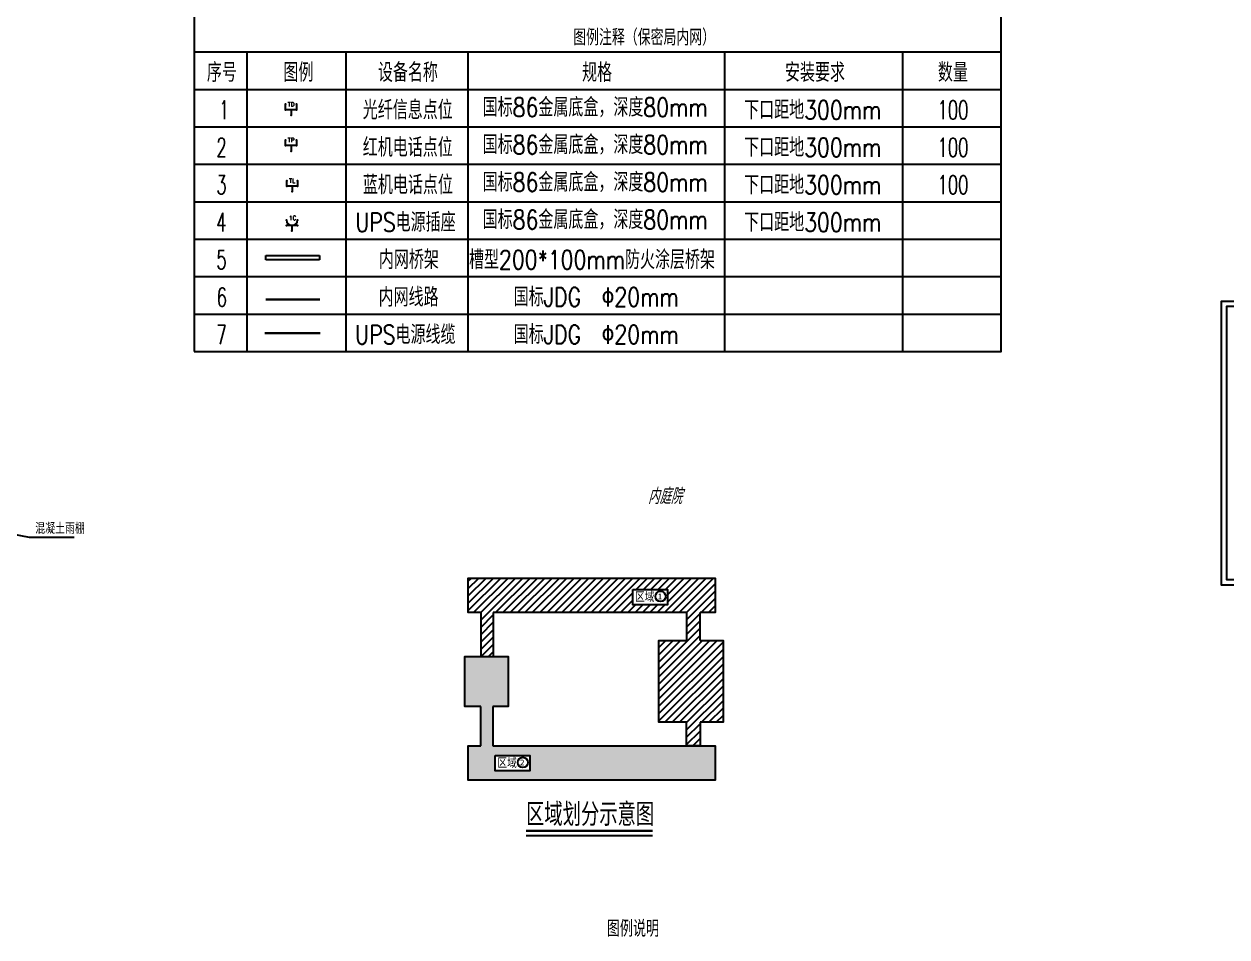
# Model space of a CAD drawing. Extents: x 1241380 to 1952554, y 1012187 to 1766051.
# Drawn here: x 1593888 to 1649079, y 1054314 to 1096185 of the extents above; entities that cross this region are included whole.
import ezdxf
from ezdxf.enums import TextEntityAlignment as Align

# ---------------------------------------------------------------- set-up
doc = ezdxf.new("R2010")
doc.units = 0
for name, color, linetype in [('1-建筑底图', 8, 'Continuous'), ('TEL_SYMB', 3, 'Continuous'), ('TEL_TAB', 7, 'Continuous'), ('TEL_TEXT', 7, 'Continuous'), ('UPS电源插座', 1, 'Continuous'), ('光纤点位', 3, 'Continuous'), ('内网桥架', 1, 'Continuous'), ('红机电话', 3, 'Continuous'), ('蓝机电话', 3, 'Continuous')]:
    doc.layers.add(name, color=color, linetype=linetype)
doc.layers.add('UPS线路', color=5, linetype='Continuous', lineweight=30)
doc.layers.add('内网线路', color=1, linetype='Continuous', lineweight=30)
doc.styles.add('-宋体', font='', dxfattribs={"width": 0.8})
doc.styles.add('_TCH_DIM', font='SIMPLEX', dxfattribs={"bigfont": 'GBCBIG'})
doc.styles.add('_TEL_DIM', font='SIMPLEX', dxfattribs={"width": 0.8, "height": 3.5, "bigfont": 'HZTXT'})
doc.styles.get("Standard").update_dxf_attribs({"font": 'gbeitc.shx', "bigfont": 'gbcbig.shx'})
doc.styles.get('-宋体').set_extended_font_data('SimSun')
doc.linetypes.add('JIEDI', pattern='A,1.25,-0.25,0.25,-0.25,0.625,["/",Standard,S=0.6,R=0,X=0,Y=-0.3],0.625,-0.25,0.25,-0.25', length=4)

# ---------------------------------------------------------------- blocks, each defined once
blk = doc.blocks.new('1-二层建筑底图')
at = {"layer": '1-建筑底图'}
for p, q in [((1591815, 1118302), (1594116, 1117854)), ((1594116, 1117854), (1596180, 1117854))]:
    blk.add_line(p, q, dxfattribs=at)
for points in [[(1651515, 1128671), (1648815, 1128671), (1648815, 1115671), (1651515, 1115671)], [(1651515, 1128431), (1649055, 1128431), (1649055, 1115911), (1651515, 1115911)]]:
    blk.add_lwpolyline(points, dxfattribs=at)
blk.add_text('内庭院', height=723.4, dxfattribs=at).set_placement((1622507, 1119376))
at = {"layer": '1-建筑底图', "style": '_TCH_DIM'}
blk.add_text('混凝土雨棚', height=506.4, dxfattribs=at).set_placement((1594399, 1118011))
blk = doc.blocks.new('$equip$00002166')
for p, q in [((0.5, 0.5), (-0.5, 0.5)), ((0, 0.5), (0, 0))]:
    blk.add_line(p, q)
blk.add_arc((0, 1), 0.5, 180, 0)
for p in [(-0.5, 1), (-0.5, 0.5), (0, 0), (0.5, 1), (0.5, 0.5)]:
    blk.add_point(p)
at = {"color": 7, "style": '_TEL_DIM'}
blk.add_attdef('$TEXT$', text='', height=0.4, dxfattribs=at).set_placement((0.05, 1.19), align=Align.MIDDLE_CENTER)
at = {"color": 7, "style": '_TEL_DIM', "flags": 1}
blk.add_attdef('A', text='', height=0.00002, dxfattribs=at).set_placement((0, 0), align=Align.MIDDLE_CENTER)
blk = doc.blocks.new('$equip$00001867')
for p, q in [((-0.5, 0.5), (-0.5, 1)), ((0.5, 0.5), (-0.5, 0.5)), ((0, 0.5), (0, 0)), ((0.5, 1), (0.5, 0.5))]:
    blk.add_line(p, q)
for p in [(-0.5, 1), (-0.5, 0.5), (0, 0), (0.5, 1), (0.5, 0.5)]:
    blk.add_point(p)
at = {"color": 7, "style": '_TEL_DIM'}
blk.add_attdef('$TEXT$', text='', height=0.4, dxfattribs=at).set_placement((0, 1), align=Align.MIDDLE_CENTER)
at = {"color": 7, "style": '_TEL_DIM', "flags": 1}
blk.add_attdef('A', text='', height=0.00002, dxfattribs=at).set_placement((0, 0), align=Align.MIDDLE_CENTER)
blk = doc.blocks.new('$equip$00002670')
for p, q in [((-0.5, 0.5), (-0.5, 1)), ((0.5, 0.5), (-0.5, 0.5)), ((0, 0.5), (0, 0)), ((0.5, 1), (0.5, 0.5))]:
    blk.add_line(p, q)
for p in [(-0.5, 1), (-0.5, 0.5), (0, 0), (0.5, 1), (0.5, 0.5)]:
    blk.add_point(p)
at = {"color": 7, "style": '_TEL_DIM'}
blk.add_attdef('$TEXT$', text='', height=0.4, dxfattribs=at).set_placement((0, 1), align=Align.MIDDLE_CENTER)
at = {"color": 7, "style": '_TEL_DIM', "flags": 1}
blk.add_attdef('A', text='', height=0.000025, dxfattribs=at).set_placement((0, 0), align=Align.MIDDLE_CENTER)

msp = doc.modelspace()

# ---------------------------------------------------------------- hatches: boundary and pattern name
h = msp.add_hatch()
h.set_pattern_fill('ANSI31', color=1, scale=150)
h.set_pattern_definition([(45, (2715.83, -169812.72), (-168.379802, 168.379802), [])])
h.paths.add_polyline_path([(1625603.6, 1070776.4), (1614269.9, 1070776.4), (1614269.9, 1069193), (1614857.7, 1069193), (1614857.7, 1067183), (1615412.4, 1067183), (1615412.4, 1069193), (1624283.6, 1069193), (1624283.6, 1067903), (1623013.6, 1067903), (1623013.6, 1064163), (1624283.6, 1064163), (1624283.6, 1063084), (1624903.6, 1063084), (1624903.6, 1064163), (1625958.2, 1064163), (1625958.2, 1067903), (1624903.6, 1067903), (1624903.6, 1069193), (1625603.6, 1069193)])
h.paths.add_polyline_path([(1621818.6, 1070254.5), (1623409.1, 1070254.5), (1623409.1, 1069553.1), (1621818.6, 1069553.1)], flags=16)
h.paths.add_polyline_path([(1623327.1, 1069934.3, -1), (1622854.6, 1069934.3, -1)], flags=0)
h.paths.add_polyline_path([(1622892.9, 1069736.5), (1623288.7, 1069736.5), (1623288.7, 1070121.8), (1622892.9, 1070121.8)], flags=8)
h.paths.add_polyline_path([(1621790.3, 1069536), (1622959, 1069536), (1622959, 1070320.2), (1621790.3, 1070320.2)], flags=24)
at = {"layer": '1-建筑底图'}
h = msp.add_hatch(dxfattribs=at)
h.set_pattern_fill('湿地', color=3, scale=50)
h.set_pattern_definition([(0, (2715.83, -169812.72), (138.25728, 239.46814), [34.56432, -241.95024]), (90, (2733.12, -169812.72), (-138.25728, 239.4681405), [17.28216, -461.65518]), (90, (2737.44, -169812.72), (-138.25728, 239.4681405), [13.825728, -465.11157]), (90, (2728.8, -169812.72), (-138.25728, 239.4681405), [13.825728, -465.11157]), (60, (2741.76, -169812.72), (-138.256853, 239.468387), [11.060582, -265.45397]), (120, (2724.47, -169812.72), (-276.514133, 0.000246), [11.060582, -265.45397])])
h.paths.add_polyline_path([(1625603.6, 1063084), (1615403.6, 1063084), (1615403.6, 1064883), (1616107.4, 1064883), (1616107.4, 1067183), (1615412.4, 1067183), (1614117.6, 1067183), (1614117.6, 1064883), (1614848.8, 1064883), (1614848.8, 1063084), (1614269.9, 1063084), (1614269.9, 1061500.5), (1625603.6, 1061500.5)])
h.paths.add_polyline_path([(1617092, 1062638.2), (1617092, 1061936.8), (1615501.5, 1061936.8), (1615501.5, 1062638.2)], flags=16)
h.paths.add_polyline_path([(1617010, 1062318, -1), (1616537.5, 1062318, -1)], flags=0)
h.paths.add_polyline_path([(1616575.9, 1062120.2), (1616971.6, 1062120.2), (1616971.6, 1062505.5), (1616575.9, 1062505.5)], flags=8)
h.paths.add_polyline_path([(1615473.2, 1061919.7), (1616641.9, 1061919.7), (1616641.9, 1062703.9), (1615473.2, 1062703.9)], flags=24)

# ---------------------------------------------------------------- linework, layer by layer
for points in [[(1614857.7, 1069193), (1614269.9, 1069193), (1614269.9, 1070776.4), (1625603.6, 1070776.4), (1625603.6, 1069193), (1624903.6, 1069193)], [(1614857.7, 1067183), (1614857.7, 1069193)], [(1624283.6, 1069193), (1615412.4, 1069193)], [(1615412.4, 1069193), (1615412.4, 1067183)], [(1624283.6, 1069193), (1624283.6, 1067903)], [(1624903.6, 1067903), (1624903.6, 1069193)], [(1624283.6, 1064163), (1623013.6, 1064163), (1623013.6, 1067903), (1624283.6, 1067903)], [(1624903.6, 1067903), (1625958.2, 1067903), (1625958.2, 1064163), (1624903.6, 1064163)], [(1614848.8, 1064883), (1614117.6, 1064883), (1614117.6, 1067183), (1615412.4, 1067183)], [(1615412.4, 1067183), (1616107.4, 1067183), (1616107.4, 1064883), (1615403.6, 1064883)], [(1614848.8, 1063084), (1614848.8, 1064883)], [(1615403.6, 1064883), (1615403.6, 1063084)], [(1624903.6, 1064163), (1624903.6, 1063084), (1624283.6, 1063084), (1624283.6, 1064163)], [(1615403.6, 1063084), (1625603.6, 1063084), (1625603.6, 1061500.5), (1614269.9, 1061500.5), (1614269.9, 1063084), (1614848.8, 1063084)]]:
    msp.add_lwpolyline(points)
for points in [[(1621818.6, 1070254.5), (1623409.1, 1070254.5), (1623409.1, 1069553.1), (1621818.6, 1069553.1)], [(1615501.5, 1062638.2), (1617092, 1062638.2), (1617092, 1061936.8), (1615501.5, 1061936.8)]]:
    msp.add_lwpolyline(points, close=True)
at = {"layer": 'TEL_SYMB', "const_width": 105}
msp.add_lwpolyline([(1616920.9, 1059182.5), (1622726.5, 1059182.5)], dxfattribs=at)
at = {"layer": 'TEL_SYMB'}
msp.add_lwpolyline([(1616920.9, 1058972.5), (1622726.5, 1058972.5)], dxfattribs=at)
at = {"layer": 'TEL_TAB'}
msp.add_lwpolyline([(1601686.2, 1081166), (1638727.6, 1081166), (1638727.6, 1096625.4), (1601686.2, 1096625.4)], close=True, dxfattribs=at)
for points in [[(1601686.2, 1094907.4), (1638727.6, 1094907.4)], [(1604108.6, 1094907.4), (1604108.6, 1081166)], [(1608650.7, 1094907.4), (1608650.7, 1081166)], [(1614252.6, 1094907.4), (1614252.6, 1081166)], [(1626030.8, 1094907.4), (1626030.8, 1081166)], [(1634185.5, 1094907.4), (1634185.5, 1081166)], [(1601686.2, 1093189.7), (1638727.6, 1093189.7)], [(1601686.2, 1091472.1), (1638727.6, 1091472.1)], [(1601686.2, 1089754.4), (1638727.6, 1089754.4)], [(1601686.2, 1088036.7), (1638727.6, 1088036.7)], [(1601686.2, 1086319), (1638727.6, 1086319)], [(1601686.2, 1084601.4), (1638727.6, 1084601.4)], [(1601686.2, 1082883.7), (1638727.6, 1082883.7)]]:
    msp.add_lwpolyline(points, dxfattribs=at)
at = {"layer": 'TEL_TEXT'}
for centre in [(1623090.8, 1069934.3), (1616773.7, 1062318)]:
    msp.add_circle(centre, 236.2, dxfattribs=at)
at = {"layer": 'UPS线路', "lineweight": 30}
msp.add_line((1604942.4, 1082004.1), (1607468, 1082004.1), dxfattribs=at)
at = {"layer": '内网桥架'}
for p, q in [((1604988.5, 1085363.5), (1604988.5, 1085563.5)), ((1604988.5, 1085563.5), (1607440.2, 1085563.5)), ((1607440.2, 1085363.5), (1604988.5, 1085363.5)), ((1607440.2, 1085563.5), (1607440.2, 1085363.5))]:
    msp.add_line(p, q, dxfattribs=at)
at = {"layer": '内网线路', "lineweight": 30}
msp.add_lwpolyline([(1604977.7, 1083547.9), (1607453, 1083547.9)], dxfattribs=at)

# ---------------------------------------------------------------- block references
at = {"layer": '1-建筑底图', "linetype": 'JIEDI'}
msp.add_blockref('1-二层建筑底图', (0, -45207.9), dxfattribs=at)
at = {"layer": 'UPS电源插座', "xscale": 500, "yscale": 500, "zscale": 500}
msp.add_blockref('$equip$00002166', (1606181.4, 1086696.4), dxfattribs=at).add_auto_attribs({'$TEXT$': '1C'})
at = {"layer": '光纤点位', "xscale": 500, "yscale": 500, "zscale": 500}
msp.add_blockref('$equip$00002670', (1606138.9, 1092008.2), dxfattribs=at).add_auto_attribs({'$TEXT$': 'TD'})
at = {"layer": '红机电话', "xscale": 500, "yscale": 500, "zscale": 500}
msp.add_blockref('$equip$00001867', (1606138.9, 1090362), dxfattribs=at).add_auto_attribs({'$TEXT$': 'TP'})
at = {"layer": '蓝机电话', "xscale": 500, "yscale": 500, "zscale": 500}
msp.add_blockref('$equip$00001867', (1606189.2, 1088502.1), dxfattribs=at).add_auto_attribs({'$TEXT$': 'TL'})

# ---------------------------------------------------------------- texts
at = {"layer": 'TEL_SYMB', "color": 7, "style": '_TEL_DIM', "width": 0.8}
msp.add_text('区域划分示意图', height=1050, dxfattribs=at).set_placement((1616920.9, 1059405.6))
at = {"layer": 'TEL_TAB', "style": '_TEL_DIM'}
for s, height, width, p in [('图例注释（保密局内网）', 740, 0.8, (1619083.5, 1095203.4)), ('序号', 860, 0.8, (1602277.1, 1093533.7)), ('图例', 860, 0.8, (1605786.5, 1093533.7)), ('设备名称', 860, 0.8, (1610124.4, 1093533.7)), ('规格', 860, 0.8, (1619491.6, 1093533.7)), ('安装要求', 860, 0.8, (1628802.6, 1093533.7)), ('数量', 860, 0.8, (1635817.3, 1093533.7)), ('国标86金属底盒，深度80mm', 860, 0.8, (1614932.2, 1091938)), ('1', 860, 0.64, (1602831.9, 1091816.1)), ('光纤信息点位', 860, 0.8, (1609428.3, 1091816.1)), ('下口距地300mm', 860, 0.8, (1626930, 1091816.1)), ('100', 860, 0.64, (1635801.3, 1091816.1)), ('国标86金属底盒，深度80mm', 860, 0.8, (1614932.2, 1090220.3)), ('2', 860, 0.64, (1602713.9, 1090098.4)), ('红机电话点位', 860, 0.8, (1609428.3, 1090098.4)), ('下口距地300mm', 860, 0.8, (1626930, 1090098.4)), ('100', 860, 0.64, (1635801.3, 1090098.4)), ('3', 860, 0.64, (1602713.9, 1088380.7)), ('蓝机电话点位', 860, 0.8, (1609433.7, 1088380.7)), ('国标86金属底盒，深度80mm', 860, 0.8, (1614932.2, 1088502.6)), ('下口距地300mm', 860, 0.8, (1626930, 1088380.7)), ('100', 860, 0.64, (1635801.3, 1088380.7)), ('4', 860, 0.64, (1602700.8, 1086663)), ('UPS电源插座', 860, 0.8, (1609078.9, 1086663)), ('国标86金属底盒，深度80mm', 860, 0.8, (1614932.2, 1086784.9)), ('下口距地300mm', 860, 0.8, (1626930, 1086663)), ('5', 860, 0.64, (1602713.9, 1084945.4)), ('内网桥架', 860, 0.8, (1610167.7, 1084945.4)), ('槽型200*100mm防火涂层桥架', 860, 0.8, (1614304.2, 1084945.4)), ('6', 860, 0.64, (1602727, 1083227.7)), ('内网线路', 860, 0.8, (1610154.2, 1083227.7)), ('国标JDG  Φ20mm', 860, 0.8, (1616354.6, 1083234.5)), ('7', 860, 0.64, (1602713.9, 1081510)), ('UPS电源线缆', 860, 0.8, (1609073.4, 1081510)), ('国标JDG  Φ20mm', 860, 0.8, (1616354.6, 1081516.8)), ('图例说明', 750, 0.8, (1620625.5, 1054320.2))]:
    msp.add_text(s, height=height, dxfattribs=dict(at, width=width)).set_placement(p)
at = {"layer": 'TEL_TEXT', "style": '-宋体', "width": 0.8}
for p in [(1621921, 1069724.3), (1615603.9, 1062108)]:
    msp.add_text('区域', height=398.73, dxfattribs=at).set_placement(p)
at = {"layer": 'TEL_TEXT', "style": '-宋体', "width": 1.40625}
for s, p, p2 in [('1', (1622957.2, 1069800.7), (1623171, 1069800.7)), ('2', (1616640.1, 1062184.4), (1616853.9, 1062184.4))]:
    msp.add_text(s, height=267.3, dxfattribs=at).set_placement(p, p2, align=Align.FIT)

doc.saveas('drawing.dxf')
